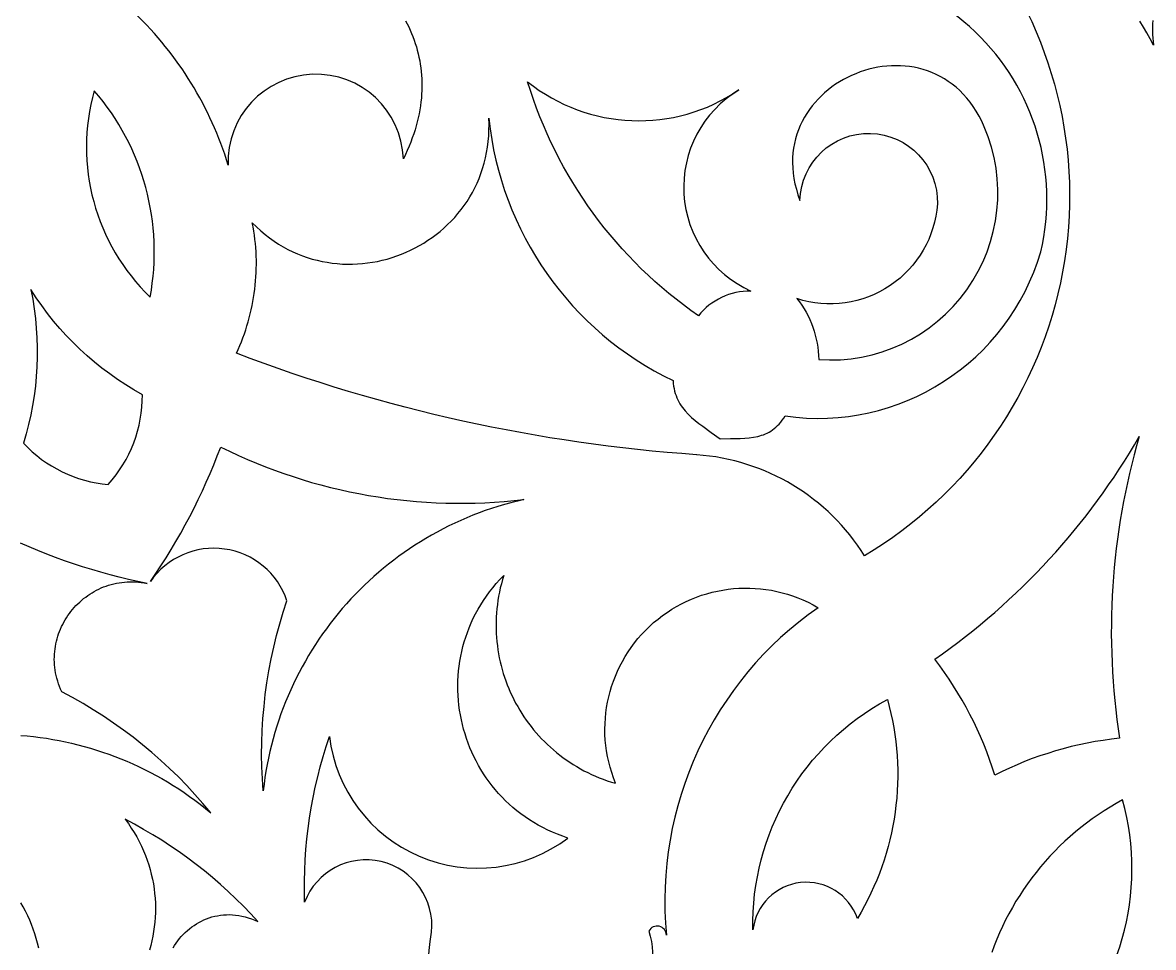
# Model space of a CAD drawing. Extents: x -3069 to -2029, y 258 to 1298.
# Drawn here: x -2603.4 to -2497.1, y 848.7 to 935.6 of the extents above; entities that cross this region are included whole.
import ezdxf

# ---------------------------------------------------------------- set-up
doc = ezdxf.new("R2010")
doc.units = 0
doc.layers.add('LAYER_1', color=18, linetype='CONTINUOUS')

msp = doc.modelspace()

# ---------------------------------------------------------------- linework, layer by layer
at = {"layer": 'LAYER_1'}
for points in [[(-2513.48, 943.78, -0.453995), (-2524.25, 885.5, 0.240725), (-2540.02, 895), (-2540.04, 895.01, -0.074077), (-2583.28, 904.54), (-2583.11, 904.9), (-2582.96, 905.27), (-2582.81, 905.63), (-2582.67, 906), (-2582.53, 906.37), (-2582.41, 906.74), (-2582.29, 907.12), (-2582.18, 907.49), (-2582.07, 907.87), (-2581.98, 908.25), (-2581.89, 908.63), (-2581.81, 909.02), (-2581.73, 909.4), (-2581.67, 909.79), (-2581.61, 910.17), (-2581.56, 910.56), (-2581.51, 910.95), (-2581.48, 911.34), (-2581.45, 911.73), (-2581.43, 912.12), (-2581.42, 912.51), (-2581.41, 912.9), (-2581.41, 913.29), (-2581.43, 913.68), (-2581.44, 914.08), (-2581.47, 914.47), (-2581.5, 914.86), (-2581.54, 915.25), (-2581.59, 915.64), (-2581.65, 916.03), (-2581.72, 916.42), (-2581.79, 916.81), (-2581.4, 916.42), (-2581, 916.06), (-2580.59, 915.72), (-2580.17, 915.39), (-2579.75, 915.09), (-2579.32, 914.81), (-2578.88, 914.55), (-2578.44, 914.31), (-2577.99, 914.09), (-2577.54, 913.89), (-2577.08, 913.71), (-2576.62, 913.55), (-2576.15, 913.4), (-2575.69, 913.28), (-2575.22, 913.17), (-2574.74, 913.09), (-2574.27, 913.02), (-2573.8, 912.97), (-2573.32, 912.93), (-2572.85, 912.92), (-2572.37, 912.92), (-2571.9, 912.94), (-2571.43, 912.98), (-2570.96, 913.03), (-2570.5, 913.1), (-2570.03, 913.18), (-2569.57, 913.29), (-2569.12, 913.4), (-2568.66, 913.54), (-2568.22, 913.69), (-2567.78, 913.85), (-2567.34, 914.03), (-2566.91, 914.23), (-2566.49, 914.44), (-2566.08, 914.66), (-2565.67, 914.9), (-2565.28, 915.16), (-2564.89, 915.42), (-2564.51, 915.71), (-2564.14, 916), (-2563.78, 916.31), (-2563.43, 916.63), (-2563.1, 916.96), (-2562.77, 917.31), (-2562.46, 917.67), (-2562.16, 918.04), (-2561.88, 918.43), (-2561.61, 918.82), (-2561.35, 919.23), (-2561.11, 919.65), (-2560.88, 920.08), (-2560.67, 920.52), (-2560.48, 920.98), (-2560.3, 921.44), (-2560.14, 921.92), (-2560, 922.4), (-2559.87, 922.9), (-2559.77, 923.4), (-2559.68, 923.92), (-2559.62, 924.44), (-2559.57, 924.97), (-2559.55, 925.52), (-2559.54, 926.07), (-2559.56, 926.63, 0.260478), (-2542.25, 901.97), (-2542.23, 901.71), (-2542.2, 901.46), (-2542.15, 901.22), (-2542.1, 900.99), (-2542.04, 900.77), (-2541.97, 900.56), (-2541.89, 900.35), (-2541.8, 900.16), (-2541.71, 899.97), (-2541.6, 899.79), (-2541.49, 899.61), (-2541.37, 899.44), (-2541.24, 899.28), (-2541.11, 899.12), (-2540.82, 898.81), (-2540.51, 898.52), (-2540.17, 898.23), (-2539.82, 897.95), (-2539.45, 897.68), (-2538.66, 897.11), (-2537.83, 896.51), (-2536.85, 896.52), (-2536.38, 896.53), (-2535.93, 896.54), (-2535.5, 896.56), (-2535.08, 896.59), (-2534.68, 896.65), (-2534.29, 896.72), (-2534.1, 896.77), (-2533.92, 896.83), (-2533.74, 896.89), (-2533.56, 896.96), (-2533.39, 897.04), (-2533.22, 897.13), (-2533.06, 897.23), (-2532.89, 897.34), (-2532.73, 897.46), (-2532.58, 897.59), (-2532.43, 897.74), (-2532.28, 897.89), (-2532.13, 898.06), (-2531.99, 898.24), (-2531.85, 898.44), (-2531.71, 898.65, 0.373134), (-2507.69, 914.07, 0.574165), (-2534.83, 939.85)], [(-2567.38, 935.8), (-2567.23, 935.51), (-2567.08, 935.21), (-2566.95, 934.91), (-2566.82, 934.61), (-2566.69, 934.3), (-2566.58, 933.98), (-2566.47, 933.67), (-2566.37, 933.35), (-2566.28, 933.02), (-2566.2, 932.7), (-2566.13, 932.37), (-2566.06, 932.03), (-2566, 931.7), (-2565.96, 931.36), (-2565.92, 931.01), (-2565.89, 930.67), (-2565.87, 930.32), (-2565.85, 929.97), (-2565.85, 929.61), (-2565.86, 929.25), (-2565.88, 928.89), (-2565.9, 928.53), (-2565.94, 928.17), (-2565.99, 927.8), (-2566.05, 927.43), (-2566.11, 927.06), (-2566.19, 926.68), (-2566.28, 926.3), (-2566.38, 925.93), (-2566.49, 925.54), (-2566.62, 925.16), (-2566.75, 924.78), (-2566.9, 924.39), (-2567.05, 924), (-2567.22, 923.61), (-2567.4, 923.22), (-2567.59, 922.83, 1), (-2584.06, 922.23, 0.128453), (-2592.83, 936.51)], [(-2563.06, 836.72, -0.153049), (-2564.94, 850.12, 0.87466), (-2576.88, 852.96, -0.089383), (-2574.54, 868.53, 0.578149), (-2552.13, 858.98), (-2552.62, 859.15), (-2553.1, 859.33), (-2553.57, 859.52), (-2554.03, 859.73), (-2554.48, 859.96), (-2554.91, 860.19), (-2555.34, 860.44), (-2555.75, 860.7), (-2556.16, 860.97), (-2556.55, 861.25), (-2556.93, 861.55), (-2557.29, 861.85), (-2557.65, 862.17), (-2557.99, 862.49), (-2558.32, 862.83), (-2558.64, 863.17), (-2558.95, 863.53), (-2559.24, 863.89), (-2559.53, 864.26), (-2559.8, 864.64), (-2560.06, 865.02), (-2560.3, 865.41), (-2560.53, 865.81), (-2560.75, 866.22), (-2560.96, 866.63), (-2561.15, 867.05), (-2561.34, 867.47), (-2561.5, 867.9), (-2561.66, 868.33), (-2561.8, 868.77), (-2561.93, 869.21), (-2562.04, 869.65), (-2562.14, 870.1), (-2562.23, 870.55), (-2562.31, 871.01), (-2562.37, 871.46), (-2562.41, 871.92), (-2562.45, 872.38), (-2562.47, 872.84), (-2562.47, 873.3), (-2562.46, 873.76), (-2562.44, 874.22), (-2562.4, 874.68), (-2562.35, 875.14), (-2562.28, 875.6), (-2562.2, 876.06), (-2562.1, 876.51), (-2561.99, 876.97), (-2561.87, 877.42), (-2561.73, 877.87), (-2561.57, 878.31), (-2561.4, 878.75), (-2561.22, 879.19), (-2561.02, 879.63), (-2560.8, 880.05), (-2560.57, 880.48), (-2560.32, 880.9), (-2560.06, 881.31), (-2559.78, 881.72), (-2559.49, 882.12), (-2559.18, 882.51), (-2558.86, 882.9), (-2558.52, 883.28), (-2558.16, 883.65), (-2558.28, 883.27), (-2558.38, 882.87), (-2558.48, 882.48), (-2558.57, 882.09), (-2558.64, 881.7), (-2558.71, 881.31), (-2558.76, 880.92), (-2558.81, 880.53), (-2558.84, 880.14), (-2558.87, 879.75), (-2558.88, 879.36), (-2558.88, 878.97), (-2558.88, 878.59), (-2558.86, 878.2), (-2558.84, 877.82), (-2558.81, 877.44), (-2558.76, 877.05), (-2558.71, 876.68), (-2558.65, 876.3), (-2558.58, 875.93), (-2558.5, 875.55), (-2558.41, 875.18), (-2558.31, 874.82), (-2558.2, 874.45), (-2558.09, 874.09), (-2557.96, 873.74), (-2557.83, 873.38), (-2557.69, 873.03), (-2557.54, 872.69), (-2557.38, 872.34), (-2557.21, 872), (-2557.04, 871.67), (-2556.85, 871.34), (-2556.66, 871.01), (-2556.46, 870.69), (-2556.26, 870.38), (-2556.04, 870.06), (-2555.82, 869.76), (-2555.59, 869.46), (-2555.35, 869.16), (-2555.11, 868.87), (-2554.86, 868.59), (-2554.6, 868.31), (-2554.33, 868.04), (-2554.06, 867.77), (-2553.78, 867.51), (-2553.49, 867.26), (-2553.2, 867.01), (-2552.9, 866.78), (-2552.59, 866.54), (-2552.28, 866.32), (-2551.96, 866.1), (-2551.63, 865.89), (-2551.3, 865.69), (-2550.96, 865.49), (-2550.62, 865.31), (-2550.27, 865.13), (-2549.91, 864.96), (-2549.55, 864.8), (-2549.18, 864.65), (-2548.81, 864.5), (-2548.43, 864.37), (-2548.04, 864.24), (-2547.65, 864.13, -0.719328), (-2528.62, 880.63, 0.270929), (-2542.87, 849.85, 0.777705), (-2544.52, 850.24, -0.636132), (-2553.88, 841.6, 0.862472)]]:
    msp.add_lwpolyline(points, format="xyb", dxfattribs=at)
for points in [[(-2497.17, 935.82), (-2497.18, 935.49), (-2497.19, 935.16), (-2497.19, 934.83), (-2497.18, 934.5), (-2497.16, 934.17), (-2497.14, 933.83), (-2497.1, 933.5), (-2497.4, 934.08), (-2497.71, 934.65), (-2498.04, 935.2), (-2498.39, 935.75)], [(-2603.54, 868.63), (-2602.94, 868.57), (-2602.34, 868.51), (-2601.74, 868.44), (-2601.14, 868.35), (-2600.54, 868.25), (-2599.95, 868.14), (-2599.36, 868.02), (-2598.77, 867.89), (-2598.18, 867.75), (-2597.59, 867.59), (-2597.01, 867.43), (-2596.43, 867.25), (-2595.86, 867.06), (-2595.28, 866.86), (-2594.71, 866.65), (-2594.14, 866.43), (-2593.58, 866.19), (-2593.02, 865.95), (-2592.47, 865.69), (-2591.92, 865.43), (-2591.37, 865.15), (-2590.83, 864.86), (-2590.29, 864.56), (-2589.76, 864.25), (-2589.23, 863.93), (-2588.71, 863.59), (-2588.19, 863.25), (-2587.68, 862.89), (-2587.18, 862.53), (-2586.68, 862.15), (-2586.18, 861.76), (-2585.7, 861.36), (-2586.43, 862.23), (-2587.18, 863.08), (-2587.95, 863.92), (-2588.74, 864.73), (-2589.56, 865.52), (-2590.39, 866.28), (-2591.24, 867.03), (-2592.11, 867.75), (-2593, 868.46), (-2593.9, 869.13), (-2594.83, 869.79), (-2595.77, 870.42), (-2596.73, 871.03), (-2597.7, 871.62), (-2598.69, 872.18), (-2599.69, 872.71), (-2599.81, 872.97), (-2599.91, 873.22), (-2600, 873.48), (-2600.08, 873.73), (-2600.16, 873.99), (-2600.22, 874.24), (-2600.27, 874.5), (-2600.32, 874.75), (-2600.35, 875), (-2600.37, 875.26), (-2600.39, 875.51), (-2600.4, 875.76), (-2600.39, 876.01), (-2600.38, 876.26), (-2600.36, 876.51), (-2600.33, 876.75), (-2600.3, 876.99), (-2600.25, 877.23), (-2600.2, 877.47), (-2600.14, 877.71), (-2600.07, 877.94), (-2599.99, 878.17), (-2599.91, 878.4), (-2599.81, 878.62), (-2599.72, 878.85), (-2599.61, 879.06), (-2599.5, 879.28), (-2599.38, 879.49), (-2599.25, 879.69), (-2599.12, 879.89), (-2598.98, 880.09), (-2598.83, 880.28), (-2598.68, 880.47), (-2598.52, 880.65), (-2598.36, 880.83), (-2598.19, 881), (-2598.01, 881.16), (-2597.83, 881.32), (-2597.65, 881.48), (-2597.45, 881.63), (-2597.26, 881.77), (-2597.06, 881.91), (-2596.85, 882.03), (-2596.64, 882.16), (-2596.43, 882.27), (-2596.21, 882.38), (-2595.98, 882.48), (-2595.76, 882.58), (-2595.52, 882.66), (-2595.29, 882.74), (-2595.05, 882.81), (-2594.81, 882.87), (-2594.56, 882.92), (-2594.31, 882.97), (-2594.06, 883.01), (-2593.81, 883.03), (-2593.55, 883.05), (-2593.29, 883.06), (-2593.03, 883.06), (-2592.76, 883.05), (-2592.49, 883.03), (-2592.22, 883), (-2591.95, 882.96), (-2591.68, 882.91), (-2592.55, 883.09), (-2593.43, 883.29), (-2594.3, 883.5), (-2595.16, 883.72), (-2596.02, 883.96), (-2596.88, 884.21), (-2597.74, 884.47), (-2598.58, 884.75), (-2599.43, 885.04), (-2600.27, 885.34), (-2601.11, 885.66), (-2601.94, 885.99), (-2602.76, 886.34), (-2603.58, 886.69)], [(-2500.54, 847.97), (-2500.27, 848.75), (-2500.04, 849.53), (-2499.83, 850.31), (-2499.64, 851.11), (-2499.49, 851.91), (-2499.36, 852.71), (-2499.26, 853.53), (-2499.18, 854.34), (-2499.14, 855.16), (-2499.12, 855.98), (-2499.13, 856.8), (-2499.17, 857.63), (-2499.23, 858.45), (-2499.33, 859.28), (-2499.45, 860.1), (-2499.61, 860.92), (-2499.79, 861.74), (-2500, 862.56), (-2500.59, 862.23), (-2501.17, 861.89), (-2501.74, 861.54), (-2502.3, 861.17), (-2502.85, 860.78), (-2503.39, 860.39), (-2503.92, 859.98), (-2504.44, 859.56), (-2504.94, 859.12), (-2505.43, 858.68), (-2505.92, 858.22), (-2506.38, 857.75), (-2506.84, 857.27), (-2507.28, 856.77), (-2507.72, 856.27), (-2508.13, 855.75), (-2508.54, 855.23), (-2508.93, 854.69), (-2509.31, 854.15), (-2509.67, 853.59), (-2510.02, 853.03), (-2510.36, 852.46), (-2510.68, 851.87), (-2510.99, 851.28), (-2511.28, 850.68), (-2511.56, 850.08), (-2511.82, 849.46), (-2512.06, 848.84), (-2512.29, 848.21)], [(-2589.24, 848.66), (-2589.1, 848.88), (-2588.96, 849.1), (-2588.8, 849.32), (-2588.63, 849.53), (-2588.46, 849.73), (-2588.28, 849.92), (-2588.09, 850.11), (-2587.89, 850.29), (-2587.69, 850.46), (-2587.48, 850.62), (-2587.26, 850.77), (-2587.04, 850.91), (-2586.81, 851.05), (-2586.57, 851.17), (-2586.33, 851.28), (-2586.09, 851.39), (-2585.83, 851.48), (-2585.58, 851.56), (-2585.31, 851.63), (-2585.05, 851.68), (-2584.77, 851.73), (-2584.5, 851.76), (-2584.22, 851.77), (-2583.94, 851.78), (-2583.65, 851.77), (-2583.36, 851.74), (-2583.07, 851.7), (-2582.77, 851.65), (-2582.47, 851.58), (-2582.17, 851.49), (-2581.87, 851.39), (-2581.56, 851.27), (-2581.26, 851.13), (-2581.93, 851.86), (-2582.62, 852.57), (-2583.33, 853.27), (-2584.05, 853.95), (-2584.78, 854.61), (-2585.53, 855.26), (-2586.29, 855.89), (-2587.07, 856.5), (-2587.86, 857.09), (-2588.66, 857.67), (-2589.48, 858.23), (-2590.3, 858.77), (-2591.14, 859.29), (-2592, 859.79), (-2592.86, 860.28), (-2593.74, 860.74), (-2593.44, 860.34), (-2593.16, 859.92), (-2592.9, 859.5), (-2592.65, 859.08), (-2592.42, 858.65), (-2592.21, 858.22), (-2592.01, 857.79), (-2591.83, 857.35), (-2591.67, 856.91), (-2591.52, 856.46), (-2591.39, 856.02), (-2591.28, 855.57), (-2591.18, 855.12), (-2591.09, 854.67), (-2591.02, 854.22), (-2590.97, 853.77), (-2590.93, 853.32), (-2590.9, 852.87), (-2590.89, 852.42), (-2590.9, 851.97), (-2590.92, 851.52), (-2590.95, 851.08), (-2591, 850.63), (-2591.06, 850.19), (-2591.13, 849.75), (-2591.22, 849.31), (-2591.33, 848.88), (-2591.44, 848.45)], [(-2601.86, 848.64), (-2601.97, 849.09), (-2602.09, 849.53), (-2602.23, 849.97), (-2602.38, 850.41), (-2602.54, 850.84), (-2602.71, 851.26), (-2602.9, 851.68), (-2603.1, 852.1), (-2603.31, 852.5), (-2603.54, 852.9)]]:
    msp.add_lwpolyline(points, dxfattribs=at)
for points in [[(-2517.4, 918.58, -0.487168), (-2530.61, 909.68, -0.166667), (-2528.56, 903.95, 0.562024), (-2513, 925.83), (-2513.24, 926.35), (-2513.49, 926.84), (-2513.76, 927.3), (-2514.04, 927.73), (-2514.33, 928.14), (-2514.64, 928.53), (-2514.97, 928.89), (-2515.3, 929.23), (-2515.65, 929.54), (-2516.01, 929.83), (-2516.38, 930.1), (-2516.75, 930.34), (-2517.14, 930.56), (-2517.53, 930.75), (-2517.93, 930.93), (-2518.34, 931.08), (-2518.75, 931.22), (-2519.17, 931.33), (-2519.59, 931.42), (-2520.01, 931.49), (-2520.44, 931.53), (-2520.87, 931.56), (-2521.3, 931.57), (-2521.73, 931.56), (-2522.16, 931.53), (-2522.58, 931.49), (-2523.01, 931.42), (-2523.43, 931.34), (-2523.85, 931.23), (-2524.26, 931.11), (-2524.67, 930.98), (-2525.08, 930.82), (-2525.47, 930.65), (-2525.86, 930.47), (-2526.24, 930.27), (-2526.61, 930.05), (-2526.98, 929.82), (-2527.33, 929.57), (-2527.67, 929.31), (-2528, 929.03), (-2528.31, 928.74), (-2528.62, 928.43), (-2528.9, 928.12), (-2529.18, 927.79), (-2529.43, 927.44), (-2529.68, 927.09), (-2529.9, 926.72), (-2530.1, 926.34), (-2530.29, 925.95), (-2530.46, 925.54), (-2530.61, 925.13), (-2530.73, 924.71), (-2530.84, 924.27), (-2530.92, 923.83), (-2530.98, 923.37), (-2531.01, 922.91), (-2531.02, 922.44), (-2531, 921.96), (-2530.96, 921.47), (-2530.89, 920.97), (-2530.79, 920.47), (-2530.66, 919.95), (-2530.51, 919.43), (-2530.32, 918.91, -1)], [(-2534.93, 910.39), (-2535.29, 910.39), (-2535.65, 910.36), (-2536, 910.31), (-2536.35, 910.25), (-2536.69, 910.16), (-2537.03, 910.05), (-2537.36, 909.93), (-2537.68, 909.79), (-2537.99, 909.63), (-2538.3, 909.45), (-2538.59, 909.26), (-2538.87, 909.05), (-2539.14, 908.83), (-2539.39, 908.59), (-2539.63, 908.34), (-2539.86, 908.07), (-2540.57, 908.57), (-2541.28, 909.09), (-2541.97, 909.62), (-2542.64, 910.17), (-2543.31, 910.73), (-2543.96, 911.3), (-2544.6, 911.89), (-2545.23, 912.49), (-2545.84, 913.1), (-2546.44, 913.72), (-2547.03, 914.36), (-2547.6, 915), (-2548.16, 915.66), (-2548.71, 916.33), (-2549.24, 917.01), (-2549.75, 917.71), (-2550.25, 918.41), (-2550.74, 919.12), (-2551.21, 919.84), (-2551.67, 920.58), (-2552.11, 921.32), (-2552.54, 922.07), (-2552.95, 922.83), (-2553.34, 923.6), (-2553.72, 924.38), (-2554.09, 925.17), (-2554.43, 925.97), (-2554.76, 926.77), (-2555.08, 927.58), (-2555.37, 928.4), (-2555.65, 929.23), (-2555.92, 930.06, 0.329739), (-2536.05, 929.3, 0.606751)], [(-2591.39, 909.82, 0.228229), (-2596.64, 929.22, 0.276488)], [(-2595.33, 892.21, 0.186674), (-2592.12, 900.64, -0.126855), (-2602.6, 910.53), (-2602.43, 909.63), (-2602.29, 908.73), (-2602.17, 907.82), (-2602.09, 906.91), (-2602.03, 906), (-2602, 905.09), (-2602, 904.18), (-2602.03, 903.26), (-2602.09, 902.35), (-2602.18, 901.45), (-2602.29, 900.54), (-2602.44, 899.64), (-2602.61, 898.74), (-2602.81, 897.85), (-2603.04, 896.97), (-2603.3, 896.09), (-2602.9, 895.68), (-2602.48, 895.29), (-2602.05, 894.92), (-2601.6, 894.57), (-2601.14, 894.25), (-2600.66, 893.95), (-2600.17, 893.67), (-2599.67, 893.41), (-2599.16, 893.17), (-2598.64, 892.96), (-2598.11, 892.78), (-2597.56, 892.61), (-2597.01, 892.47), (-2596.46, 892.36), (-2595.9, 892.28)], [(-2512.02, 864.9), (-2512.25, 865.63), (-2512.5, 866.36), (-2512.76, 867.09), (-2513.05, 867.8), (-2513.34, 868.51), (-2513.66, 869.22), (-2513.99, 869.91), (-2514.34, 870.6), (-2514.7, 871.28), (-2515.08, 871.95), (-2515.47, 872.61), (-2515.88, 873.26), (-2516.3, 873.91), (-2516.74, 874.54), (-2517.19, 875.17), (-2517.66, 875.78, 0.11065), (-2498.43, 896.71), (-2498.68, 895.85), (-2498.91, 894.98), (-2499.14, 894.11), (-2499.35, 893.24), (-2499.55, 892.37), (-2499.73, 891.49), (-2499.91, 890.61), (-2500.07, 889.73), (-2500.22, 888.85), (-2500.36, 887.97), (-2500.48, 887.08), (-2500.59, 886.2), (-2500.69, 885.31), (-2500.78, 884.42), (-2500.86, 883.53), (-2500.92, 882.64), (-2500.97, 881.74), (-2501.01, 880.85), (-2501.04, 879.96), (-2501.05, 879.06), (-2501.06, 878.17), (-2501.05, 877.27), (-2501.02, 876.38), (-2500.99, 875.48), (-2500.94, 874.59), (-2500.88, 873.7), (-2500.81, 872.8), (-2500.73, 871.91), (-2500.64, 871.02), (-2500.53, 870.13), (-2500.41, 869.24), (-2500.28, 868.35), (-2501.05, 868.26), (-2501.81, 868.16), (-2502.57, 868.04), (-2503.33, 867.9), (-2504.08, 867.74), (-2504.83, 867.57), (-2505.57, 867.37), (-2506.31, 867.17), (-2507.04, 866.94), (-2507.77, 866.7), (-2508.5, 866.44), (-2509.21, 866.16), (-2509.92, 865.87), (-2510.63, 865.56), (-2511.33, 865.24)], [(-2580.77, 863.41), (-2580.84, 864.54), (-2580.89, 865.68), (-2580.91, 866.81), (-2580.9, 867.95), (-2580.86, 869.08), (-2580.79, 870.21), (-2580.69, 871.33), (-2580.57, 872.46), (-2580.41, 873.58), (-2580.23, 874.7), (-2580.02, 875.81), (-2579.78, 876.92), (-2579.51, 878.02), (-2579.21, 879.11), (-2578.89, 880.2), (-2578.53, 881.28, 0.61665), (-2591.37, 883.09, 0.063158), (-2584.76, 895.73, 0.145764), (-2556.27, 890.79), (-2556.88, 890.64), (-2557.5, 890.49), (-2558.1, 890.32), (-2558.71, 890.14), (-2559.3, 889.95), (-2559.89, 889.75), (-2560.48, 889.53), (-2561.06, 889.31), (-2561.63, 889.07), (-2562.2, 888.83), (-2562.76, 888.57), (-2563.32, 888.31), (-2563.86, 888.03), (-2564.41, 887.74), (-2564.94, 887.45), (-2565.47, 887.14), (-2565.99, 886.82), (-2566.51, 886.5), (-2567.02, 886.16), (-2567.52, 885.82), (-2568.01, 885.46), (-2568.5, 885.1), (-2568.98, 884.73), (-2569.45, 884.35), (-2569.91, 883.96), (-2570.37, 883.56), (-2570.81, 883.15), (-2571.25, 882.74), (-2571.69, 882.32), (-2572.11, 881.88), (-2572.52, 881.45), (-2572.93, 881), (-2573.33, 880.54), (-2573.72, 880.08), (-2574.1, 879.61), (-2574.47, 879.14), (-2574.83, 878.65), (-2575.18, 878.16), (-2575.53, 877.67), (-2575.86, 877.16), (-2576.18, 876.65), (-2576.5, 876.14), (-2576.8, 875.61), (-2577.1, 875.08), (-2577.39, 874.55), (-2577.66, 874.01), (-2577.93, 873.46), (-2578.18, 872.91), (-2578.43, 872.35), (-2578.66, 871.79), (-2578.88, 871.22), (-2579.1, 870.65), (-2579.3, 870.07), (-2579.49, 869.48), (-2579.67, 868.89), (-2579.84, 868.3), (-2579.99, 867.7), (-2580.14, 867.1), (-2580.27, 866.5), (-2580.39, 865.89), (-2580.51, 865.27), (-2580.6, 864.66), (-2580.69, 864.04)], [(-2524.92, 851.43, 0.794747), (-2534.74, 850.35, -0.281952), (-2522.1, 872, -0.207503)]]:
    msp.add_lwpolyline(points, format="xyb", close=True, dxfattribs=at)

doc.saveas('drawing.dxf')
